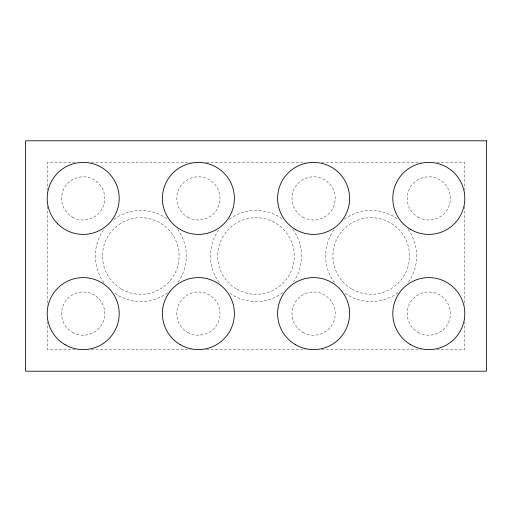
<?xml version="1.0" encoding="UTF-8"?>
<svg xmlns="http://www.w3.org/2000/svg" width="512" height="512" viewBox="0 0 512 512"><rect width="100%" height="100%" fill="white"/><g stroke="black" fill="none" stroke-linecap="round" stroke-linejoin="round"><path stroke-width="0.38" stroke-dasharray="2.56 1.92" d="M75.2 162.4L47.2 162.4L47.2 190.4M91.2 162.4L190.4 162.4M206.4 162.4L305.6 162.4M321.6 162.4L420.8 162.4M436.8 162.4L464.8 162.4L464.8 190.4M75.2 349.6L47.2 349.6L47.2 321.6M91.2 349.6L190.4 349.6M206.4 349.6L305.6 349.6M321.6 349.6L420.8 349.6M436.8 349.6L464.8 349.6L464.8 321.6M464.8 206.4L464.8 305.6M47.2 206.4L47.2 305.6M292.819 229.261A45.504 45.504 0 0 1 292.819 282.739M282.739 292.819A45.504 45.504 0 0 1 229.261 292.819M219.181 282.739A45.504 45.504 0 0 1 219.181 229.261M229.261 219.181A45.504 45.504 0 0 1 282.739 219.181M177.619 229.261A45.504 45.504 0 0 1 177.619 282.739M167.539 292.819A45.504 45.504 0 0 1 114.061 292.819M103.981 282.739A45.504 45.504 0 0 1 103.981 229.261M114.061 219.181A45.504 45.504 0 0 1 167.539 219.181M408.019 229.261A45.504 45.504 0 0 1 408.019 282.739M397.939 292.819A45.504 45.504 0 0 1 344.461 292.819M334.381 282.739A45.504 45.504 0 0 1 334.381 229.261M344.461 219.181A45.504 45.504 0 0 1 397.939 219.181M121.651 289.171A38.304 38.304 0 0 0 179.104 256A38.304 38.304 0 0 0 121.651 222.829A38.304 38.304 0 0 0 121.651 289.171M236.851 289.171A38.304 38.304 0 0 0 294.304 256A38.304 38.304 0 0 0 236.851 222.829A38.304 38.304 0 0 0 236.851 289.171M352.051 289.171A38.304 38.304 0 0 0 409.504 256A38.304 38.304 0 0 0 352.051 222.829A38.304 38.304 0 0 0 352.051 289.171M187.597 332.307A21.6 21.6 0 0 0 220 313.6A21.6 21.6 0 0 0 187.597 294.893A21.6 21.6 0 0 0 187.597 332.307M302.797 332.307A21.6 21.6 0 0 0 335.2 313.6A21.6 21.6 0 0 0 302.803 294.893A21.6 21.6 0 0 0 302.797 332.307M418.003 217.107A21.6 21.6 0 0 0 450.4 198.4A21.6 21.6 0 0 0 418.003 179.693A21.6 21.6 0 0 0 418.003 217.107M418.003 332.307A21.6 21.6 0 0 0 450.4 313.6A21.6 21.6 0 0 0 418.003 294.893A21.6 21.6 0 0 0 418.003 332.307M302.803 217.107A21.6 21.6 0 0 0 335.2 198.4A21.6 21.6 0 0 0 302.803 179.693A21.6 21.6 0 0 0 302.803 217.107M187.597 217.107A21.6 21.6 0 0 0 220 198.4A21.6 21.6 0 0 0 187.597 179.693A21.6 21.6 0 0 0 187.597 217.107M72.403 217.107A21.6 21.6 0 0 0 104.8 198.4A21.6 21.6 0 0 0 72.403 179.693A21.6 21.6 0 0 0 72.403 217.107M72.397 332.307A21.6 21.6 0 0 0 104.8 313.6A21.6 21.6 0 0 0 72.397 294.893A21.6 21.6 0 0 0 72.397 332.307"/><path stroke-width="0.77" d="M486.4 140.8L25.6 140.8L25.6 371.2L486.4 371.2L486.4 140.8M410.803 229.574A36 36 0 0 0 464.8 198.4A36 36 0 0 0 410.803 167.226A36 36 0 0 0 410.803 229.574M65.203 344.774A36 36 0 0 0 119.2 313.6A36 36 0 0 0 65.203 282.426A36 36 0 0 0 65.203 344.774M295.603 229.574A36 36 0 0 0 349.6 198.4A36 36 0 0 0 295.603 167.226A36 36 0 0 0 295.603 229.574M180.403 229.574A36 36 0 0 0 234.4 198.4A36 36 0 0 0 180.403 167.226A36 36 0 0 0 180.403 229.574M295.603 344.774A36 36 0 0 0 349.6 313.6A36 36 0 0 0 295.603 282.426A36 36 0 0 0 295.603 344.774M180.403 344.774A36 36 0 0 0 234.4 313.6A36 36 0 0 0 180.403 282.426A36 36 0 0 0 180.403 344.774M57.747 223.853A36 36 0 0 0 117.971 207.718A36 36 0 0 0 73.882 163.629A36 36 0 0 0 57.747 223.853M410.803 344.774A36 36 0 0 0 464.8 313.6A36 36 0 0 0 410.803 282.426A36 36 0 0 0 410.803 344.774"/></g></svg>
